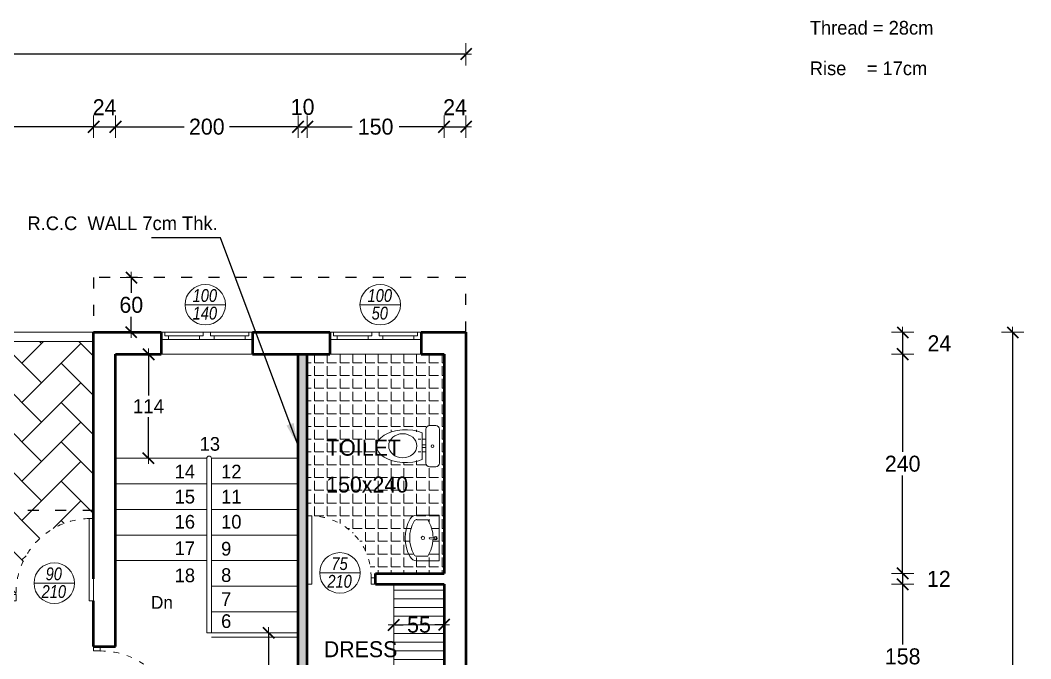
# Model space of a CAD drawing. Header units: centimetres. Extents: x 157 to 5401, y -672 to 3176.
# Drawn here: x 4294 to 5401, y 402 to 1101 of the extents above; entities that cross this region are included whole.
import ezdxf

# ---------------------------------------------------------------- set-up
doc = ezdxf.new("R2010")
doc.units = ezdxf.units.CM
doc.header["$PDMODE"] = 35
doc.linetypes.add('ACAD_ISO03W100', pattern=[30, 12, -18])
doc.layers.get('0').update_dxf_attribs({"lineweight": 25})
for name, color, linetype, lineweight in [('1.000', 144, 'Continuous', 13), ('Dimension', 8, 'Continuous', 18), ('Door', 4, 'Continuous', 13), ('DTEXT', 76, 'Continuous', 15), ('FURNIT', 204, 'Continuous', 9), ('Roof Line', 2, 'ACAD_ISO03W100', 25), ('Text', 32, 'Continuous', 20), ('Wall', 1, 'Continuous', 50), ('Win', 5, 'Continuous', 20)]:
    doc.layers.add(name, color=color, linetype=linetype, lineweight=lineweight)
doc.styles.add('ITALIAN', font='ARIALNBI.TTF')
doc.styles.get("Standard").update_dxf_attribs({"font": 'comicbd.ttf'})
doc.dimstyles.get("Standard").update_dxf_attribs({"dimscale": 0.7, "dimtxt": 25, "dimasz": 1.75, "dimexe": 1.25, "dimexo": 0.625, "dimgap": 5, "dimtad": 0, "dimtih": 1, "dimtoh": 1, "dimdec": 0, "dimdsep": 46, "dimtxsty": 'Standard', "dimblk": 'Ar+', "dimcen": 2.5, "dimse1": 1, "dimse2": 1, "dimclrt": 7, "dimadec": 0, "dimazin": 0, "dimtfac": 1, "dimtdec": 0, "dimtmove": 2, "dimatfit": 3, "dimfxl": 1, "dimarcsym": 0})

# ---------------------------------------------------------------- blocks, each defined once
blk = doc.blocks.new('90 D1 210 (a)')
at = {"linetype": 'ACAD_ISO03W100', "ltscale": 0.5}
blk.add_arc((8.5, 3.5), 81.5, 1.0544, 91.0544, dxfattribs=at)
at = {"layer": 'Win'}
for p, q in [((0, 90), (0, 85)), ((7, 90), (0, 90)), ((7, 90), (7, 85)), ((7, 85), (0, 85)), ((0, 5), (90, 5)), ((0, 5), (0, 0)), ((0, 0), (90, 0)), ((90, 0), (90, 5))]:
    blk.add_line(p, q, dxfattribs=at)
blk = doc.blocks.new('90 D1 210')
at = {"linetype": 'ACAD_ISO03W100', "ltscale": 0.5}
blk.add_arc((-8.5, 3.5), 81.5, 88.9456, 178.9456, dxfattribs=at)
at = {"layer": 'Win'}
for p, q in [((-7, 90), (-7, 85)), ((-7, 90), (0, 90)), ((0, 90), (0, 85)), ((-7, 85), (0, 85)), ((0, 5), (-90, 5)), ((-90, 0), (-90, 5)), ((0, 0), (-90, 0)), ((0, 5), (0, 0))]:
    blk.add_line(p, q, dxfattribs=at)
blk = doc.blocks.new('WASH (Toilet)')
for p, q in [((0, 0), (50, 0)), ((0, -24.7), (0, 0)), ((50, 0), (50, -24.7)), ((24.3, -2.7), (23.5, -3.8)), ((23.5, -3.8), (23.8, -5.1)), ((23.8, -5.1), (24.9, -5.9)), ((24.7, -10.9), (24.2, -5.4)), ((25.6, -2.5), (24.3, -2.7)), ((24.9, -5.9), (26.2, -5.6)), ((26.7, -3.2), (25.6, -2.5)), ((25.8, -10.9), (26.2, -5.6)), ((26.2, -5.6), (26.9, -4.5)), ((26.9, -4.5), (26.7, -3.2)), ((5, -24.7), (5, -12.7)), ((45, -24.7), (45, -12.7))]:
    blk.add_line(p, q)
for centre, radius in [((25.2, -4.2), 1.29), ((25, -18), 1.84)]:
    blk.add_circle(centre, radius)
for centre, radius, start, end in [((25, -43.5), 36.7, 91.0153, 123.0557), ((25.3, -9.9), 1.12, 240.6851, 296.699), ((25, -43.5), 36.7, 56.9443, 88.2669), ((8.3, -24.7), 8.33, 180, 240), ((25, 4.2), 41.7, 240, 300), ((8.3, -24.7), 3.33, 180, 240), ((25, 4.2), 36.7, 240, 300), ((41.7, -24.7), 3.33, 300, 0), ((41.7, -24.7), 8.33, 300, 0)]:
    blk.add_arc(centre, radius, start, end)
blk = doc.blocks.new('CLOSET-europ-')
for p, q in [((21.4, -15), (21.4, 14.1)), ((25.3, 18.1), (25.3, -18.9)), ((36.3, 22.1), (29.3, 22.1)), ((40.3, -18.9), (40.3, 18.1)), ((21.4, 1.1), (25.3, 1.1)), ((21.4, -1.9), (25.3, -1.9)), ((29.3, -22.9), (36.3, -22.9))]:
    blk.add_line(p, q)
blk.add_circle((32.6, -0.4), 1.32)
for centre, start, end in [((29.3, 18.1), 90, 180), ((36.3, 18.1), 0, 90), ((29.3, -18.9), 180, 270), ((36.3, -18.9), 270, 0)]:
    blk.add_arc(centre, 4, start, end)
at = {"extrusion": (0, 0, -1)}
for centre, major_axis, ratio, start_param, end_param in [((2.9, -0.4), (31.5, 0), 0.5703, 0.941985, 5.3412), ((0, 0), (15.4, 0), 0.857143, 3.141593, 9.424778)]:
    blk.add_ellipse(centre, major_axis=major_axis, ratio=ratio, start_param=start_param, end_param=end_param, dxfattribs=at)
blk = doc.blocks.new('75 D2 210 (a)')
at = {"linetype": 'ACAD_ISO03W100', "ltscale": 0.5}
blk.add_arc((-8.5, 3.5), 66.5, 88.7078, 178.7078, dxfattribs=at)
at = {"layer": 'Win'}
for p, q in [((-7, 75), (0, 75)), ((-7, 75), (-7, 70)), ((-7, 70), (0, 70)), ((0, 75), (0, 70)), ((0, 5), (-75, 5)), ((-75, 0), (-75, 5)), ((0, 0), (-75, 0)), ((0, 5), (0, 0))]:
    blk.add_line(p, q, dxfattribs=at)
blk = doc.blocks.new('Ar+')
for p, q in [((0, 10), (0, -10)), ((-5, 0), (5, 0))]:
    blk.add_line(p, q)
at = {"lineweight": 35}
blk.add_line((5, 5), (-5, -5), dxfattribs=at)
blk = doc.blocks.new('*D77')
at = {"layer": 'Defpoints', "color": 0, "transparency": 16777216}
for p in [(4374.3, 984.7), (3972.3, 873.6), (4374.3, 759.6)]:
    blk.add_point(p, dxfattribs=at)
at = {"layer": 'Dimension', "color": 0, "lineweight": -2, "transparency": 16777216}
for p, q in [((3973.5, 984.7), (4148.3, 984.7)), ((4373.1, 984.7), (4198.3, 984.7))]:
    blk.add_line(p, q, dxfattribs=at)
at = {"layer": 'Dimension', "color": 0, "lineweight": -2, "transparency": 16777216, "xscale": 1.225, "yscale": 1.225, "zscale": 1.225, "rotation": 180}
blk.add_blockref('Ar+', (3972.3, 984.7), dxfattribs=at)
at = {"layer": 'Dimension', "color": 0, "lineweight": -2, "transparency": 16777216, "xscale": 1.225, "yscale": 1.225, "zscale": 1.225}
blk.add_blockref('Ar+', (4374.3, 984.7), dxfattribs=at)
at = {"layer": 'Dimension', "color": 7, "transparency": 16777216, "insert": (4173.3, 984.7), "char_height": 17.5, "attachment_point": 5}
blk.add_mtext('402', dxfattribs=at)
blk = doc.blocks.new('*D78')
at = {"layer": 'Defpoints', "color": 0, "transparency": 16777216}
for p in [(4398.3, 984.7), (4374.3, 759.6), (4398.3, 735.6)]:
    blk.add_point(p, dxfattribs=at)
at = {"layer": 'Dimension', "color": 0, "lineweight": -2, "transparency": 16777216}
blk.add_line((4375.5, 984.7), (4397.1, 984.7), dxfattribs=at)
at = {"layer": 'Dimension', "color": 0, "lineweight": -2, "transparency": 16777216, "xscale": 1.225, "yscale": 1.225, "zscale": 1.225, "rotation": 180}
blk.add_blockref('Ar+', (4374.3, 984.7), dxfattribs=at)
at = {"layer": 'Dimension', "color": 0, "lineweight": -2, "transparency": 16777216, "xscale": 1.225, "yscale": 1.225, "zscale": 1.225}
blk.add_blockref('Ar+', (4398.3, 984.7), dxfattribs=at)
at = {"layer": 'Dimension', "color": 7, "transparency": 16777216, "insert": (4386.3, 1006.1), "char_height": 17.5, "attachment_point": 5}
blk.add_mtext('24', dxfattribs=at)
blk = doc.blocks.new('*D79')
at = {"layer": 'Defpoints', "color": 0, "transparency": 16777216}
for p in [(4598.3, 984.7), (4398.3, 735.6), (4598.3, 735.6)]:
    blk.add_point(p, dxfattribs=at)
at = {"layer": 'Dimension', "color": 0, "lineweight": -2, "transparency": 16777216}
for p, q in [((4399.5, 984.7), (4473.5, 984.7)), ((4597.1, 984.7), (4523.1, 984.7))]:
    blk.add_line(p, q, dxfattribs=at)
at = {"layer": 'Dimension', "color": 0, "lineweight": -2, "transparency": 16777216, "xscale": 1.225, "yscale": 1.225, "zscale": 1.225, "rotation": 180}
blk.add_blockref('Ar+', (4398.3, 984.7), dxfattribs=at)
at = {"layer": 'Dimension', "color": 0, "lineweight": -2, "transparency": 16777216, "xscale": 1.225, "yscale": 1.225, "zscale": 1.225}
blk.add_blockref('Ar+', (4598.3, 984.7), dxfattribs=at)
at = {"layer": 'Dimension', "color": 7, "transparency": 16777216, "insert": (4498.3, 984.7), "char_height": 17.5, "attachment_point": 5}
blk.add_mtext('200', dxfattribs=at)
blk = doc.blocks.new('*D80')
at = {"layer": 'Defpoints', "color": 0, "transparency": 16777216}
for p in [(4608.3, 984.7), (4598.3, 735.6), (4608.3, 735.6)]:
    blk.add_point(p, dxfattribs=at)
at = {"layer": 'Dimension', "color": 0, "lineweight": -2, "transparency": 16777216}
blk.add_line((4599.5, 984.7), (4607.1, 984.7), dxfattribs=at)
at = {"layer": 'Dimension', "color": 0, "lineweight": -2, "transparency": 16777216, "xscale": 1.225, "yscale": 1.225, "zscale": 1.225, "rotation": 180}
blk.add_blockref('Ar+', (4598.3, 984.7), dxfattribs=at)
at = {"layer": 'Dimension', "color": 0, "lineweight": -2, "transparency": 16777216, "xscale": 1.225, "yscale": 1.225, "zscale": 1.225}
blk.add_blockref('Ar+', (4608.3, 984.7), dxfattribs=at)
at = {"layer": 'Dimension', "color": 7, "transparency": 16777216, "insert": (4603.3, 1006.3), "char_height": 17.5, "attachment_point": 5}
blk.add_mtext('10', dxfattribs=at)
blk = doc.blocks.new('*D81')
at = {"layer": 'Defpoints', "color": 0, "transparency": 16777216}
for p in [(4758.3, 984.7), (4608.3, 735.6), (4758.3, 735.6)]:
    blk.add_point(p, dxfattribs=at)
at = {"layer": 'Dimension', "color": 0, "lineweight": -2, "transparency": 16777216}
for p, q in [((4609.5, 984.7), (4657.6, 984.7)), ((4757.1, 984.7), (4709.1, 984.7))]:
    blk.add_line(p, q, dxfattribs=at)
at = {"layer": 'Dimension', "color": 0, "lineweight": -2, "transparency": 16777216, "xscale": 1.225, "yscale": 1.225, "zscale": 1.225, "rotation": 180}
blk.add_blockref('Ar+', (4608.3, 984.7), dxfattribs=at)
at = {"layer": 'Dimension', "color": 0, "lineweight": -2, "transparency": 16777216, "xscale": 1.225, "yscale": 1.225, "zscale": 1.225}
blk.add_blockref('Ar+', (4758.3, 984.7), dxfattribs=at)
at = {"layer": 'Dimension', "color": 7, "transparency": 16777216, "insert": (4683.3, 984.7), "char_height": 17.5, "attachment_point": 5}
blk.add_mtext('150', dxfattribs=at)
blk = doc.blocks.new('*D82')
at = {"layer": 'Defpoints', "color": 0, "transparency": 16777216}
for p in [(4782.3, 984.7), (4782.3, 759.6), (4758.3, 735.6)]:
    blk.add_point(p, dxfattribs=at)
at = {"layer": 'Dimension', "color": 0, "lineweight": -2, "transparency": 16777216}
blk.add_line((4759.5, 984.7), (4781.1, 984.7), dxfattribs=at)
at = {"layer": 'Dimension', "color": 0, "lineweight": -2, "transparency": 16777216, "xscale": 1.225, "yscale": 1.225, "zscale": 1.225, "rotation": 180}
blk.add_blockref('Ar+', (4758.3, 984.7), dxfattribs=at)
at = {"layer": 'Dimension', "color": 0, "lineweight": -2, "transparency": 16777216, "xscale": 1.225, "yscale": 1.225, "zscale": 1.225}
blk.add_blockref('Ar+', (4782.3, 984.7), dxfattribs=at)
at = {"layer": 'Dimension', "color": 7, "transparency": 16777216, "insert": (4770.3, 1006.1), "char_height": 17.5, "attachment_point": 5}
blk.add_mtext('24', dxfattribs=at)
blk = doc.blocks.new('*D83')
at = {"layer": 'Defpoints', "color": 0, "transparency": 16777216}
for p in [(3504.3, 1064.1), (3504.3, 873.6), (4782.3, 759.6)]:
    blk.add_point(p, dxfattribs=at)
at = {"layer": 'Dimension', "color": 0, "lineweight": -2, "transparency": 16777216}
for p, q in [((3505.5, 1064.1), (4110.5, 1064.1)), ((4781.1, 1064.1), (4176.1, 1064.1))]:
    blk.add_line(p, q, dxfattribs=at)
at = {"layer": 'Dimension', "color": 0, "lineweight": -2, "transparency": 16777216, "xscale": 1.225, "yscale": 1.225, "zscale": 1.225, "rotation": 180}
blk.add_blockref('Ar+', (3504.3, 1064.1), dxfattribs=at)
at = {"layer": 'Dimension', "color": 0, "lineweight": -2, "transparency": 16777216, "xscale": 1.225, "yscale": 1.225, "zscale": 1.225}
blk.add_blockref('Ar+', (4782.3, 1064.1), dxfattribs=at)
at = {"layer": 'Dimension', "color": 7, "transparency": 16777216, "insert": (4143.3, 1064.1), "char_height": 17.5, "attachment_point": 5}
blk.add_mtext('1278', dxfattribs=at)
blk = doc.blocks.new('*D84')
at = {"layer": 'Defpoints', "color": 0, "transparency": 16777216}
for p in [(4782.3, 759.6), (4758.3, 735.6), (5260.8, 735.6)]:
    blk.add_point(p, dxfattribs=at)
at = {"layer": 'Dimension', "color": 0, "lineweight": -2, "transparency": 16777216}
blk.add_line((5260.8, 758.4), (5260.8, 736.8), dxfattribs=at)
at = {"layer": 'Dimension', "color": 0, "lineweight": -2, "transparency": 16777216, "xscale": 1.225, "yscale": 1.225, "zscale": 1.225}
for p, rotation in [((5260.8, 759.6), 90), ((5260.8, 735.6), 270)]:
    blk.add_blockref('Ar+', p, dxfattribs=dict(at, rotation=rotation))
at = {"layer": 'Dimension', "color": 7, "transparency": 16777216, "insert": (5301, 747.6), "char_height": 17.5, "attachment_point": 5}
blk.add_mtext('24', dxfattribs=at)
blk = doc.blocks.new('*D85')
at = {"layer": 'Defpoints', "color": 0, "transparency": 16777216}
for p in [(4758.3, 735.6), (4758.3, 495.6), (5260.8, 495.6)]:
    blk.add_point(p, dxfattribs=at)
at = {"layer": 'Dimension', "color": 0, "lineweight": -2, "transparency": 16777216}
for p, q in [((5260.8, 734.4), (5260.8, 628.6)), ((5260.8, 496.8), (5260.8, 602.6))]:
    blk.add_line(p, q, dxfattribs=at)
at = {"layer": 'Dimension', "color": 0, "lineweight": -2, "transparency": 16777216, "xscale": 1.225, "yscale": 1.225, "zscale": 1.225}
for p, rotation in [((5260.8, 735.6), 90), ((5260.8, 495.6), 270)]:
    blk.add_blockref('Ar+', p, dxfattribs=dict(at, rotation=rotation))
at = {"layer": 'Dimension', "color": 7, "transparency": 16777216, "insert": (5260.8, 615.6), "char_height": 17.5, "attachment_point": 5}
blk.add_mtext('240', dxfattribs=at)
blk = doc.blocks.new('*D86')
at = {"layer": 'Defpoints', "color": 0, "transparency": 16777216}
for p in [(4758.3, 495.6), (4758.3, 483.6), (5260.8, 483.6)]:
    blk.add_point(p, dxfattribs=at)
at = {"layer": 'Dimension', "color": 0, "lineweight": -2, "transparency": 16777216}
blk.add_line((5260.8, 494.4), (5260.8, 484.8), dxfattribs=at)
at = {"layer": 'Dimension', "color": 0, "lineweight": -2, "transparency": 16777216, "xscale": 1.225, "yscale": 1.225, "zscale": 1.225}
for p, rotation in [((5260.8, 495.6), 90), ((5260.8, 483.6), 270)]:
    blk.add_blockref('Ar+', p, dxfattribs=dict(at, rotation=rotation))
at = {"layer": 'Dimension', "color": 7, "transparency": 16777216, "insert": (5300.4, 489.6), "char_height": 17.5, "attachment_point": 5}
blk.add_mtext('12', dxfattribs=at)
blk = doc.blocks.new('*D87')
at = {"layer": 'Defpoints', "color": 0, "transparency": 16777216}
for p in [(4758.3, 483.6), (4758.3, 325.6), (5260.8, 325.6)]:
    blk.add_point(p, dxfattribs=at)
at = {"layer": 'Dimension', "color": 0, "lineweight": -2, "transparency": 16777216}
for p, q in [((5260.8, 482.4), (5260.8, 417.7)), ((5260.8, 326.8), (5260.8, 391.5))]:
    blk.add_line(p, q, dxfattribs=at)
at = {"layer": 'Dimension', "color": 0, "lineweight": -2, "transparency": 16777216, "xscale": 1.225, "yscale": 1.225, "zscale": 1.225}
for p, rotation in [((5260.8, 483.6), 90), ((5260.8, 325.6), 270)]:
    blk.add_blockref('Ar+', p, dxfattribs=dict(at, rotation=rotation))
at = {"layer": 'Dimension', "color": 7, "transparency": 16777216, "insert": (5260.8, 404.6), "char_height": 17.5, "attachment_point": 5}
blk.add_mtext('158', dxfattribs=at)
blk = doc.blocks.new('*D91')
at = {"layer": 'Defpoints', "color": 0, "transparency": 16777216}
for p in [(4782.3, 759.6), (4782.3, -142.4), (5381.3, -142.4)]:
    blk.add_point(p, dxfattribs=at)
at = {"layer": 'Dimension', "color": 0, "lineweight": -2, "transparency": 16777216}
for p, q in [((5381.3, 758.4), (5381.3, 321.9)), ((5381.3, -141.2), (5381.3, 295.3))]:
    blk.add_line(p, q, dxfattribs=at)
at = {"layer": 'Dimension', "color": 0, "lineweight": -2, "transparency": 16777216, "xscale": 1.225, "yscale": 1.225, "zscale": 1.225}
for p, rotation in [((5381.3, 759.6), 90), ((5381.3, -142.4), 270)]:
    blk.add_blockref('Ar+', p, dxfattribs=dict(at, rotation=rotation))
at = {"layer": 'Dimension', "color": 7, "transparency": 16777216, "insert": (5381.3, 308.6), "char_height": 17.5, "attachment_point": 5}
blk.add_mtext('902', dxfattribs=at)
blk = doc.blocks.new('*D108')
at = {"layer": 'Defpoints', "color": 0, "transparency": 16777216}
for p in [(4398.3, 735.6), (4434.4, 735.6), (4398.3, 621.6)]:
    blk.add_point(p, dxfattribs=at)
at = {"layer": 'Dimension', "color": 0, "lineweight": -2, "transparency": 16777216}
for p, q in [((4434.4, 734.4), (4434.4, 690.3)), ((4434.4, 622.8), (4434.4, 666.8))]:
    blk.add_line(p, q, dxfattribs=at)
at = {"layer": 'Dimension', "color": 0, "lineweight": -2, "transparency": 16777216, "xscale": 1.225, "yscale": 1.225, "zscale": 1.225}
for p, rotation in [((4434.4, 735.6), 90), ((4434.4, 621.6), 270)]:
    blk.add_blockref('Ar+', p, dxfattribs=dict(at, rotation=rotation))
at = {"layer": 'Dimension', "color": 7, "transparency": 16777216, "insert": (4434.4, 678.6), "char_height": 15.4, "attachment_point": 5}
blk.add_mtext('114', dxfattribs=at)
blk = doc.blocks.new('*D132')
at = {"layer": 'Defpoints', "color": 0, "transparency": 16777216}
for p in [(4703.3, 458.3), (4758.3, 458.3), (4703.3, 439.3)]:
    blk.add_point(p, dxfattribs=at)
at = {"layer": 'Dimension', "color": 0, "lineweight": -2, "transparency": 16777216}
for p, q in [((4704.5, 439.3), (4713.4, 439.3)), ((4757.1, 439.3), (4748.3, 439.3))]:
    blk.add_line(p, q, dxfattribs=at)
at = {"layer": 'Dimension', "color": 0, "lineweight": -2, "transparency": 16777216, "xscale": 1.225, "yscale": 1.225, "zscale": 1.225, "rotation": 180}
blk.add_blockref('Ar+', (4703.3, 439.3), dxfattribs=at)
at = {"layer": 'Dimension', "color": 0, "lineweight": -2, "transparency": 16777216, "xscale": 1.225, "yscale": 1.225, "zscale": 1.225}
blk.add_blockref('Ar+', (4758.3, 439.3), dxfattribs=at)
at = {"layer": 'Dimension', "color": 7, "transparency": 16777216, "insert": (4730.8, 439.3), "char_height": 17.5, "attachment_point": 5}
blk.add_mtext('55', dxfattribs=at)
blk = doc.blocks.new('*D133')
at = {"layer": 'Defpoints', "color": 0, "transparency": 16777216}
for p in [(4374.3, 819.6), (4415.6, 819.6), (4374.3, 759.6)]:
    blk.add_point(p, dxfattribs=at)
at = {"layer": 'Dimension', "color": 0, "lineweight": -2, "transparency": 16777216}
for p, q in [((4415.6, 818.4), (4415.6, 802.7)), ((4415.6, 760.8), (4415.6, 776.4))]:
    blk.add_line(p, q, dxfattribs=at)
at = {"layer": 'Dimension', "color": 0, "lineweight": -2, "transparency": 16777216, "xscale": 1.225, "yscale": 1.225, "zscale": 1.225}
for p, rotation in [((4415.6, 819.6), 90), ((4415.6, 759.6), 270)]:
    blk.add_blockref('Ar+', p, dxfattribs=dict(at, rotation=rotation))
at = {"layer": 'Dimension', "color": 7, "transparency": 16777216, "insert": (4415.6, 789.6), "char_height": 17.5, "attachment_point": 5}
blk.add_mtext('60', dxfattribs=at)
blk = doc.blocks.new('*D156')
at = {"layer": 'Defpoints', "color": 0, "transparency": 16777216}
for p in [(4598.3, 430.6), (4565.9, 325.6), (4598.3, 325.6)]:
    blk.add_point(p, dxfattribs=at)
at = {"layer": 'Dimension', "color": 0, "lineweight": -2, "transparency": 16777216}
for p, q in [((4565.9, 429.4), (4565.9, 391.2)), ((4565.9, 326.8), (4565.9, 365))]:
    blk.add_line(p, q, dxfattribs=at)
at = {"layer": 'Dimension', "color": 0, "lineweight": -2, "transparency": 16777216, "xscale": 1.225, "yscale": 1.225, "zscale": 1.225}
for p, rotation in [((4565.9, 430.6), 90), ((4565.9, 325.6), 270)]:
    blk.add_blockref('Ar+', p, dxfattribs=dict(at, rotation=rotation))
at = {"layer": 'Dimension', "color": 7, "transparency": 16777216, "insert": (4565.9, 378.1), "char_height": 17.5, "attachment_point": 5}
blk.add_mtext('105', dxfattribs=at)

msp = doc.modelspace()

# ---------------------------------------------------------------- hatches: boundary and pattern name
at = {"layer": '1.000', "linetype": 'ACAD_ISO03W100', "ltscale": 0.5}
h = msp.add_hatch(dxfattribs=at)
h.set_pattern_fill('AR-HBONE,_O', color=256, scale=0.3)
h.set_pattern_definition([(45, (243.787, -265.57), (4e-15, 43.10523), [91.44, -30.48]), (135, (265.34, -244.017), (4e-15, 43.10523), [91.44, -30.48])])
h.paths.add_polyline_path([(3972.3, 749.6), (3972.3, 489.6), (4053.3, 489.6), (4057.3, 489.6), (4107.3, 489.6), (4149.3, 489.6), (4153.3, 489.6), (4157.3, 489.6), (4199.3, 489.6), (4203.3, 489.6), (4284.3, 489.6), (4284.3, 472.6), (4289.3, 472.6, -0.414214), (4369.3, 555.6), (4374.3, 555.6), (4374.3, 749.6)])
h.paths.add_polyline_path([(4044.3, 608), (4243, 608), (4243, 638.3), (4044.3, 638.3)], flags=24)
at = {"layer": '1.000'}
h = msp.add_hatch(dxfattribs=at)
h.set_pattern_fill('ANGLE,_O', color=256, scale=2)
h.set_pattern_definition([(0, (243.787, -265.57), (0, 13.97), [10.16, -3.81]), (90, (243.787, -265.57), (-13.97, 9e-16), [10.16, -3.81])])
h.paths.add_polyline_path([(4608.3, 558.6), (4613.3, 558.6, -0.414214), (4678.3, 490.6), (4683.3, 490.6), (4683.3, 495.6), (4758.3, 495.6), (4758.3, 735.6), (4733.3, 735.6), (4633.3, 735.6), (4608.3, 735.6)])
edge = h.paths.add_edge_path(flags=16)
edge.add_ellipse((4715.9, 634.9), major_axis=(-31.5, 0), ratio=0.5703, start_angle=-126.0282, end_angle=126.0282, ccw=False)
edge.add_line((4734.4, 649.4), (4734.4, 636.4))
edge.add_line((4734.4, 636.4), (4738.3, 636.4))
edge.add_line((4738.3, 636.4), (4738.3, 653.4))
edge.add_arc((4742.3, 653.4), 4, 90, 180, ccw=False)
edge.add_line((4742.3, 657.4), (4749.3, 657.4))
edge.add_arc((4749.3, 653.4), 4, 0, 90, ccw=False)
edge.add_line((4753.3, 653.4), (4753.3, 616.4))
edge.add_arc((4749.3, 616.4), 4, 270, 360, ccw=False)
edge.add_line((4749.3, 612.4), (4742.3, 612.4))
edge.add_arc((4742.3, 616.4), 4, 180, 270, ccw=False)
edge.add_line((4738.3, 616.4), (4738.3, 633.4))
edge.add_line((4738.3, 633.4), (4734.4, 633.4))
edge.add_line((4734.4, 633.4), (4734.4, 620.3))
edge = h.paths.add_edge_path(flags=0)
edge.add_ellipse((4713, 635.3), major_axis=(-15.4, 0), ratio=0.857143, start_angle=0, end_angle=360, ccw=False)
h.paths.add_polyline_path([(4746.9, 634.9, -1), (4744.2, 634.9, -1)], flags=0)
h.paths.add_polyline_path([(4721.2, 513.6, 0.000005), (4721.2, 513.6, -0.000001)], flags=16)
h.paths.add_polyline_path([(4728.4, 554.4), (4740.4, 554.4, -0.140721), (4746.3, 535.1), (4747.7, 535.2), (4748, 535.6), (4749.3, 535.9), (4750.4, 535.1), (4750.7, 533.8), (4749.9, 532.7), (4748.6, 532.5), (4747.6, 533.2), (4746.3, 533.3, -0.137528), (4740.4, 514.4), (4728.4, 514.4, -0.267953), (4725.5, 516.1, -0.267948), (4725.5, 552.8, -0.267953)], flags=16)
h.paths.add_polyline_path([(4737, 534.4, -1), (4733.3, 534.4, -1)], flags=0)
h.paths.add_polyline_path([(4750.2, 534.2, -1), (4747.7, 534.2, -1)], flags=0)
h.paths.add_polyline_path([(4624.1, 578.5), (4737, 578.5), (4737, 607.4), (4624.1, 607.4)], flags=24)
h.paths.add_polyline_path([(4624.1, 618.3), (4729.2, 618.3), (4729.2, 648.6), (4624.1, 648.6)], flags=24)
at = {"layer": 'FURNIT'}
msp.add_hatch(color=176, dxfattribs=at).paths.add_polyline_path([(4598.3, 325.6), (4608.3, 325.6), (4608.3, 735.6), (4598.3, 735.6)])
h = msp.add_hatch(dxfattribs=at)
h.set_pattern_fill('LINE,_O', color=256, scale=3)
h.set_pattern_definition([(0, (241.7865, -265.569), (0, 9.525), [])])
h.paths.add_polyline_path([(4703.3, 325.6), (4758.3, 325.6), (4758.3, 483.6), (4703.3, 483.6)])

# ---------------------------------------------------------------- linework, layer by layer
at = {"layer": '1.000'}
for p, q in [((4503.3, 621.6), (4598.3, 621.6)), ((4503.3, 593.6), (4598.3, 593.6)), ((4503.3, 565.6), (4598.3, 565.6)), ((4503.3, 537.6), (4598.3, 537.6)), ((4503.3, 509.6), (4598.3, 509.6)), ((4503.3, 481.6), (4598.3, 481.6)), ((4703.3, 483.6), (4703.3, 325.6)), ((4503.3, 453.6), (4598.3, 453.6))]:
    msp.add_line(p, q, dxfattribs=at)
at = {"layer": 'Dimension'}
msp.add_lwpolyline([(4550.8, 565.6, 0, 15, 0), (4550.8, 590.6, 0, 0, 0), (4550.8, 669.9, 0, 0, 0), (4453.2, 669.9, 0, 0, 0), (4453.2, 483.9, 0, 0, 0)], format="xyseb", dxfattribs=at)
at = {"layer": 'DTEXT'}
for p, q in [((4474.6, 789.8), (4518.9, 789.8)), ((4666.2, 789.8), (4710.5, 789.8)), ((4622.1, 496.1), (4666.4, 496.1)), ((4309, 484.9), (4353.4, 484.9))]:
    msp.add_line(p, q, dxfattribs=at)
for centre in [(4496.7, 789.8), (4688.3, 789.8), (4644.2, 496.1), (4331.2, 484.9)]:
    msp.add_circle(centre, 22.2, dxfattribs=at)
at = {"layer": 'Roof Line'}
for p, q in [((4782.3, 819.6), (4374.3, 819.6)), ((4374.3, 819.6), (4374.3, 759.6)), ((4782.3, 759.6), (4782.3, 819.6)), ((4374.3, 564.6), (3972.3, 564.6))]:
    msp.add_line(p, q, dxfattribs=at)
at = {"layer": 'Wall'}
for p, q in [((4374.3, 489.6), (4374.3, 759.6)), ((4374.3, 759.6), (4448.3, 759.6)), ((4448.3, 759.6), (4448.3, 759.6)), ((4448.3, 759.6), (4448.3, 735.6)), ((4548.3, 759.6), (4548.3, 735.6)), ((4548.3, 759.6), (4608.3, 759.6)), ((4608.3, 759.6), (4633.3, 759.6)), ((4633.3, 759.6), (4633.3, 759.6)), ((4633.3, 759.6), (4633.3, 735.6)), ((4733.3, 759.6), (4733.3, 735.6)), ((4733.3, 759.6), (4782.3, 759.6)), ((4782.3, 759.6), (4782.3, 325.6)), ((4398.3, 735.6), (4448.3, 735.6)), ((4398.3, 415.6), (4398.3, 735.6)), ((4548.3, 735.6), (4598.3, 735.6)), ((4598.3, 325.6), (4598.3, 735.6)), ((4598.3, 735.6), (4608.3, 735.6)), ((4608.3, 301.6), (4608.3, 735.6)), ((4608.3, 735.6), (4633.3, 735.6)), ((4733.3, 735.6), (4758.3, 735.6)), ((4758.3, 735.6), (4758.3, 495.6)), ((4608.3, 415.6), (4608.3, 601.6)), ((4683.3, 495.6), (4758.3, 495.6)), ((4683.3, 483.6), (4683.3, 495.6)), ((4683.3, 483.6), (4683.3, 495.6)), ((4683.3, 483.6), (4758.3, 483.6)), ((4758.3, 483.6), (4758.3, 325.6)), ((4374.3, 415.6), (4374.3, 465.6)), ((4374.3, 415.6), (4398.3, 415.6))]:
    msp.add_line(p, q, dxfattribs=at)
at = {"layer": 'Win'}
for p, q in [((4374.3, 759.6), (3972.3, 759.6)), ((4452.3, 759.6), (4448.3, 759.6)), ((4494.3, 759.6), (4452.3, 759.6)), ((4452.3, 759.6), (4452.3, 755.6)), ((4452.3, 755.6), (4494.3, 755.6)), ((4456.3, 755.6), (4456.3, 751.6)), ((4490.3, 751.6), (4490.3, 755.6)), ((4494.3, 759.6), (4498.3, 759.6)), ((4494.3, 755.6), (4494.3, 759.6)), ((4502.3, 759.6), (4498.3, 759.6)), ((4502.3, 759.6), (4544.3, 759.6)), ((4502.3, 755.6), (4502.3, 759.6)), ((4544.3, 755.6), (4502.3, 755.6)), ((4506.3, 751.6), (4506.3, 755.6)), ((4540.3, 755.6), (4540.3, 751.6)), ((4544.3, 759.6), (4548.3, 759.6)), ((4544.3, 759.6), (4544.3, 755.6)), ((4637.3, 759.6), (4633.3, 759.6)), ((4679.3, 759.6), (4637.3, 759.6)), ((4637.3, 759.6), (4637.3, 755.6)), ((4637.3, 755.6), (4679.3, 755.6)), ((4641.3, 755.6), (4641.3, 751.6)), ((4675.3, 751.6), (4675.3, 755.6)), ((4679.3, 759.6), (4683.3, 759.6)), ((4679.3, 755.6), (4679.3, 759.6)), ((4687.3, 759.6), (4683.3, 759.6)), ((4687.3, 759.6), (4729.3, 759.6)), ((4687.3, 755.6), (4687.3, 759.6)), ((4729.3, 755.6), (4687.3, 755.6)), ((4691.3, 751.6), (4691.3, 755.6)), ((4725.3, 755.6), (4725.3, 751.6)), ((4729.3, 759.6), (4733.3, 759.6)), ((4729.3, 759.6), (4729.3, 755.6)), ((4374.3, 749.6), (3972.3, 749.6)), ((4448.3, 751.6), (4498.3, 751.6)), ((4548.3, 751.6), (4498.3, 751.6)), ((4633.3, 751.6), (4683.3, 751.6)), ((4733.3, 751.6), (4683.3, 751.6)), ((4448.3, 735.6), (4548.3, 735.6)), ((4633.3, 735.6), (4733.3, 735.6)), ((4498.3, 621.6), (4398.3, 621.6)), ((4498.3, 430.6), (4498.3, 621.6)), ((4503.3, 621.6), (4503.3, 430.6)), ((4498.3, 593.6), (4398.3, 593.6)), ((4498.3, 565.6), (4398.3, 565.6)), ((4498.3, 537.6), (4398.3, 537.6)), ((4498.3, 509.6), (4398.3, 509.6)), ((4498.3, 430.6), (4598.3, 430.6)), ((4503.3, 425.6), (4598.3, 425.6))]:
    msp.add_line(p, q, dxfattribs=at)
msp.add_arc((4500.8, 621.6), 2.5, 0, 180, dxfattribs=at)

# ---------------------------------------------------------------- block references
at = {"layer": 'Door'}
for name, p, rotation in [('90 D1 210 (a)', (4374.3, 465.6), 90), ('75 D2 210 (a)', (4608.3, 483.6), 270)]:
    msp.add_blockref(name, p, dxfattribs=dict(at, rotation=rotation))
at = {"layer": 'Door', "xscale": -1}
msp.add_blockref('90 D1 210', (4374.3, 325.6), dxfattribs=at)
at = {"layer": 'FURNIT'}
msp.add_blockref('CLOSET-europ-', (4713, 635.3), dxfattribs=at)
at = {"layer": 'FURNIT', "rotation": 270}
msp.add_blockref('WASH (Toilet)', (4753.1, 559.4), dxfattribs=at)

# ---------------------------------------------------------------- texts
for s, p in [('Thread = 28cm', (5159, 1085.6)), ('Rise    = 17cm', (5159, 1041.2)), ('13', (4490.5, 629.9)), ('14', (4463.1, 599.6)), ('12', (4514, 599.6)), ('15', (4463.1, 572.1)), ('11', (4514, 572.1)), ('16', (4463.1, 544.6)), ('10', (4514, 544.6)), ('17', (4463.1, 515.6)), ('9', (4514, 515.1)), ('18', (4463.1, 485.9)), ('8', (4514, 486.2)), ('7', (4514, 459.9)), ('6', (4514, 435.8))]:
    msp.add_text(s, height=15).set_placement(p)
at = {"layer": 'DTEXT', "style": 'ITALIAN'}
for s, p in [('100', (4482.8, 792.9)), ('100', (4674.5, 792.9)), ('140', (4482.8, 773.6)), (' 50', (4674.5, 773.6)), (' 75', (4630.4, 499.3)), (' 90', (4317.3, 488.1)), ('210', (4630.4, 479.9)), ('210', (4317.3, 468.7))]:
    msp.add_text(s, height=14, dxfattribs=at).set_placement(p)
at = {"layer": 'Text'}
for s, height, p in [('R.C.C  WALL 7cm Thk.', 15, (4301.8, 871.5)), ('TOILET', 17.5, (4629.1, 624.5)), ('150x240', 17.5, (4629.1, 584.1)), ('Dn', 14, (4437.2, 456.8)), ('DRESS', 17.5, (4626.5, 403.8))]:
    msp.add_text(s, height=height, dxfattribs=at).set_placement(p)

# ---------------------------------------------------------------- dimensions: what is measured, and where the dimension line sits
at = {"layer": 'Dimension'}
for base, p1, p2, picture, middle in [((3504.3, 1064.1), (4782.3, 759.6), (3504.3, 873.6), '*D83', (4143.3, 1064.1)), ((4398.3, 984.7), (4374.3, 759.6), (4398.3, 735.6), '*D78', (4386.3, 1006.1)), ((4608.3, 984.7), (4598.3, 735.6), (4608.3, 735.6), '*D80', (4603.3, 1006.3)), ((4782.3, 984.7), (4758.3, 735.6), (4782.3, 759.6), '*D82', (4770.3, 1006.1)), ((4374.3, 984.7), (3972.3, 873.6), (4374.3, 759.6), '*D77', (4173.3, 984.7)), ((4598.3, 984.7), (4398.3, 735.6), (4598.3, 735.6), '*D79', (4498.3, 984.7)), ((4758.3, 984.7), (4608.3, 735.6), (4758.3, 735.6), '*D81', (4683.3, 984.7)), ((4703.3, 439.3), (4758.3, 458.3), (4703.3, 458.3), '*D132', (4730.8, 439.3))]:
    dim = msp.add_linear_dim(base=base, p1=p1, p2=p2, dimstyle='Standard', dxfattribs=at)
    dim.commit()
    dim.dimension.update_dxf_attribs({"geometry": picture, "text_midpoint": middle})
for base, p1, p2, picture, middle in [((4415.6, 819.6), (4374.3, 759.6), (4374.3, 819.6), '*D133', (4415.6, 789.6)), ((5260.8, 735.6), (4782.3, 759.6), (4758.3, 735.6), '*D84', (5301, 747.6)), ((5381.3, -142.4), (4782.3, 759.6), (4782.3, -142.4), '*D91', (5381.3, 308.6)), ((5260.8, 495.6), (4758.3, 735.6), (4758.3, 495.6), '*D85', (5260.8, 615.6)), ((5260.8, 483.6), (4758.3, 495.6), (4758.3, 483.6), '*D86', (5300.4, 489.6)), ((5260.8, 325.6), (4758.3, 483.6), (4758.3, 325.6), '*D87', (5260.8, 404.6)), ((4565.9, 325.6), (4598.3, 430.6), (4598.3, 325.6), '*D156', (4565.9, 378.1))]:
    dim = msp.add_linear_dim(base=base, p1=p1, p2=p2, angle=90, dimstyle='Standard', dxfattribs=at)
    dim.commit()
    dim.dimension.update_dxf_attribs({"geometry": picture, "text_midpoint": middle})
dim = msp.add_linear_dim(base=(4434.4, 735.6), p1=(4398.3, 621.6), p2=(4398.3, 735.6), angle=90, dimstyle='Standard', override={"dimtxt": 22}, dxfattribs=at)
dim.commit()
dim.dimension.update_dxf_attribs({"geometry": '*D108', "text_midpoint": (4434.4, 678.6)})

# ---------------------------------------------------------------- leaders
msp.add_leader([(4598.3, 635.5), (4513.4, 863), (4437.7, 863)], dimstyle='Standard', override={"dimscale": 1, "dimasz": 25, "dimgap": 5, "dimtad": 0}, dxfattribs=at)

doc.saveas('drawing.dxf')
